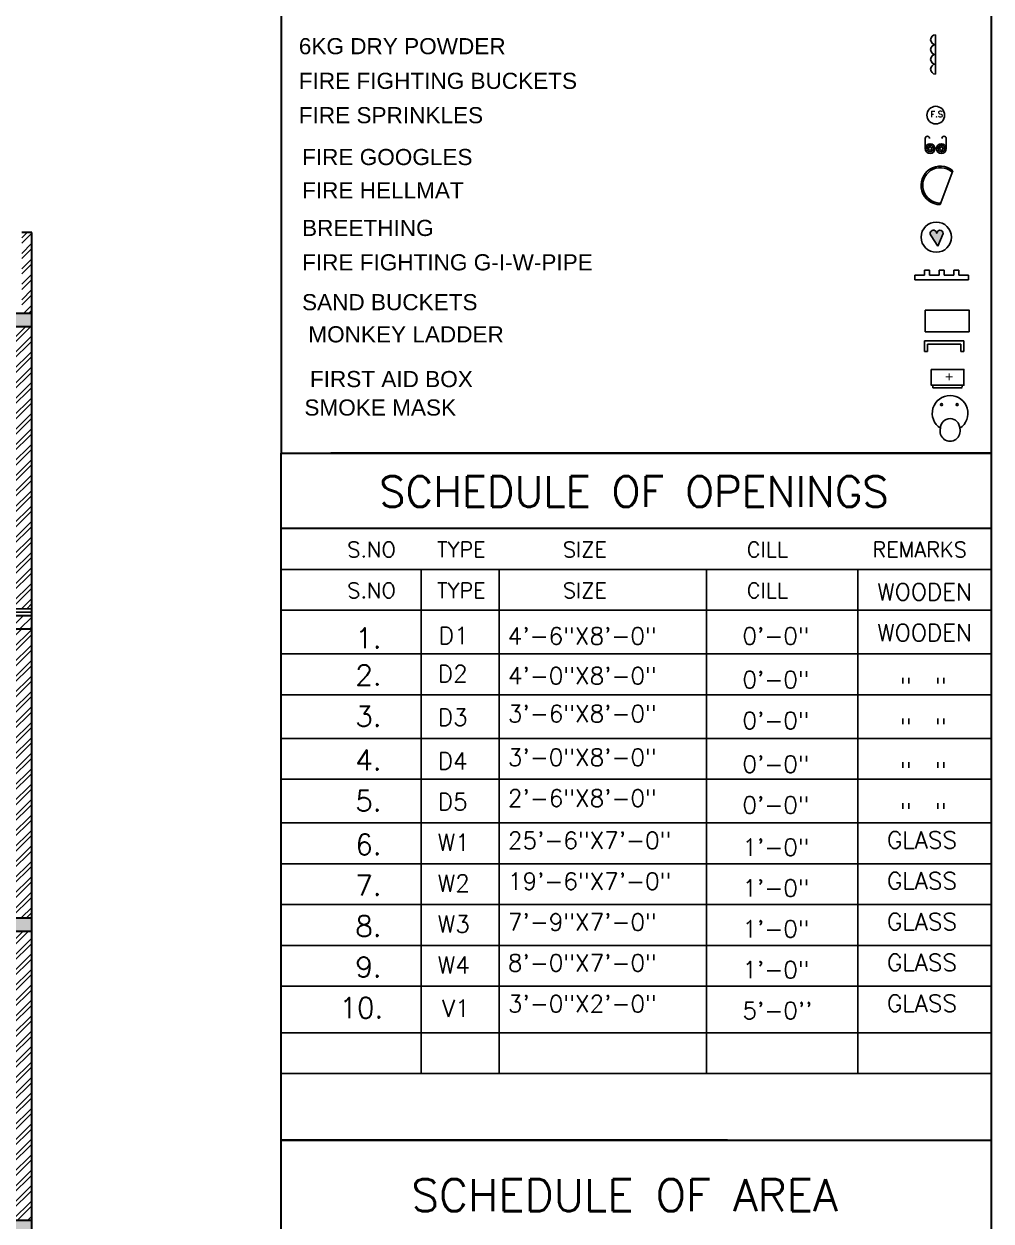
# Model space of a CAD drawing. Header units: inches. Extents: x 137014 to 144844, y -150241 to -148176.
# Drawn here: x 144410 to 144842, y -149403 to -148868 of the extents above; entities that cross this region are included whole.
import ezdxf

# ---------------------------------------------------------------- set-up
doc = ezdxf.new("R2010")
doc.units = ezdxf.units.IN
doc.header["$LTSCALE"] = 15
doc.header["$MEASUREMENT"] = 0
doc.layers.get('0').update_dxf_attribs({"linetype": 'CONTINUOUS'})
for name, color, linetype in [('HACH', 8, 'CONTINUOUS'), ('HATCH', 252, 'CONTINUOUS'), ('LETTERING', 51, 'CONTINUOUS'), ('stair', 31, 'CONTINUOUS'), ('TEXT', 2, 'CONTINUOUS')]:
    doc.layers.add(name, color=color, linetype=linetype)
doc.layers.add('SIZE', color=7, linetype='CONTINUOUS', lineweight=20)
doc.layers.add('WALL', color=1, linetype='CONTINUOUS', lineweight=30)
doc.styles.add('01', font='arial.ttf', dxfattribs={"height": 5})
doc.styles.add('ROMANS', font='romans.shx')
doc.styles.get("Standard").update_dxf_attribs({"font": 'romand.shx', "height": 8})
pattern_1 = [(50, (-432.95, 3237.4475), (7.17260183, -0.62752135), [0.75, -8.25]), (355, (-432.95, 3237.4475), (-1.38751334, 7.52192134), [0.6, -6.6]), (100.4514445, (-432.3525, 3237.395), (5.78508847, 6.8943999), [0.63740192, -7.01142112]), (46.1842, (-432.95, 3239.4475), (10.6724133, -1.6551928), [1.125, -12.375]), (96.6356355, (-432.061, 3239.31), (9.34661946, 9.741186), [0.9561034, -10.5171376]), (351.184164, (-432.95, 3239.448), (9.34661945, 9.741186), [0.9, -9.9]), (21, (-431.95, 3238.9475), (5.96907052, -4.0261889), [0.75, -8.25]), (326, (-431.95, 3238.9475), (2.43315332, 7.25150045), [0.6, -6.6]), (71.4514447, (-431.453, 3238.612), (8.40222377, 3.22531153), [0.6374019, -7.01142112]), (37.5, (-432.9502, 3237.4475), (0.121598553, 3.328938538), [0, -6.52, 0, -6.7, 0, -6.625]), (7.5, (-432.9502, 3237.4475), (2.630695374, 3.94411712), [0, -3.82, 0, -6.37, 0, -2.525]), (327.5, (-435.1802, 3237.4475), (5.338224362, -0.225548717), [0, -2.5, 0, -7.8, 0, -10.35]), (317.5, (-436.18, 3237.4475), (5.83186169, 1.00104982), [0, -3.25, 0, -5.18, 0, -7.35])]
pattern_2 = [(45, (0, 0), (-3.44714556, 3.44714556), []), (45, (2.298, 0), (-3.44714556, 3.44714556), [])]

msp = doc.modelspace()

# ---------------------------------------------------------------- hatches: boundary and pattern name
for points in [[(144816.50247, -148924.02653), (144816.57511, -148924.02654, -1), (144817.08277, -148924.02654), (144817.1554, -148924.02654, 0.999991376)], [(144820.16217, -148961.89267, 1), (144817.28467, -148961.89267, 1.153352938), (144814.41308, -148962.30377), (144817.70639, -148967.61748)]]:
    msp.add_hatch(color=256).paths.add_polyline_path(points)
at = {"layer": 'HACH', "ltscale": 5}
h = msp.add_hatch(dxfattribs=at)
h.set_pattern_fill('AR-CONC', color=256)
h.set_pattern_definition(pattern_1)
h.paths.add_polyline_path([(143693.36007, -148997.45726), (143693.36007, -149003.45726), (144413.36007, -149003.45726), (144413.36007, -148997.45726)])
h = msp.add_hatch(dxfattribs=at)
h.set_pattern_fill('ANSI31', color=256, scale=25, style=0)
h.paths.add_polyline_path([(144413.36007, -149132.45726), (144404.36007, -149132.45726), (144404.36007, -149138.45726), (144413.36007, -149138.45726)])
h = msp.add_hatch(dxfattribs=at)
h.set_pattern_fill('AR-CONC', color=256)
h.set_pattern_definition(pattern_1)
h.paths.add_polyline_path([(144413.36007, -149267.45726), (143693.36007, -149267.45726), (143693.36007, -149273.45726), (144413.36007, -149273.45726)])
h = msp.add_hatch(dxfattribs=at)
h.set_pattern_fill('AR-CONC', color=256)
h.set_pattern_definition(pattern_1)
h.paths.add_polyline_path([(143693.36007, -149402.45726), (143693.36007, -149408.45726), (144413.36007, -149408.45726), (144413.36007, -149402.45726)])
at = {"layer": 'HATCH'}
h = msp.add_hatch(dxfattribs=at)
h.set_pattern_fill('ANSI32,_O', color=6, scale=13)
h.set_pattern_definition(pattern_2)
h.paths.add_polyline_path([(144408.86007, -148997.45726), (144413.36007, -148997.45726), (144413.36007, -148961.45726), (144408.86007, -148961.45726)])
h = msp.add_hatch(dxfattribs=at)
h.set_pattern_fill('ANSI32,_O', color=6, scale=13)
h.set_pattern_definition(pattern_2)
h.paths.add_polyline_path([(144404.36007, -149129.45726), (144413.36007, -149129.45726), (144413.36007, -149003.45726), (144404.36007, -149003.45726)])
h = msp.add_hatch(dxfattribs=at)
h.set_pattern_fill('ANSI32,_O', color=6, scale=13)
h.set_pattern_definition(pattern_2)
h.paths.add_polyline_path([(144404.36007, -149267.45726), (144413.36007, -149267.45726), (144413.36007, -149138.45726), (144404.36007, -149138.45726)])
h = msp.add_hatch(dxfattribs=at)
h.set_pattern_fill('ANSI32,_O', color=6, scale=13)
h.set_pattern_definition(pattern_2)
h.paths.add_polyline_path([(144404.36007, -149402.45726), (144413.36007, -149402.45726), (144413.36007, -149273.45726), (144404.36007, -149273.45726)])

# ---------------------------------------------------------------- linework, layer by layer
for p, q in [((144816.73333, -148873.21743), (144816.73333, -148890.75456)), ((144812.14415, -148924.02654), (144812.14415, -148919.46706)), ((144821.51372, -148924.02654), (144821.51372, -148919.46706)), ((144816.57511, -148924.02654), (144816.50247, -148924.02653)), ((144817.08277, -148924.02654), (144817.1554, -148924.02654)), ((144824.41995, -148933.87782), (144818.86204, -148949.04766)), ((144814.82552, -148962.96923), (144817.70639, -148967.61748)), ((144820.16217, -148961.89267), (144817.70639, -148967.61748)), ((144811.80597, -148978.27272), (144813.98513, -148978.27272)), ((144811.80597, -148978.27272), (144811.80597, -148980.45188)), ((144813.98513, -148978.27272), (144813.98513, -148980.45188)), ((144818.34345, -148978.27272), (144820.52261, -148978.27272)), ((144818.34345, -148978.27272), (144818.34345, -148980.45188)), ((144820.52261, -148978.27272), (144820.52261, -148980.45188)), ((144824.88093, -148978.27272), (144827.06008, -148978.27272)), ((144824.88093, -148978.27272), (144824.88093, -148980.45188)), ((144827.06008, -148978.27272), (144827.06008, -148980.45188)), ((144807.44766, -148980.45188), (144811.80597, -148980.45188)), ((144807.44766, -148980.45188), (144807.44766, -148982.63104)), ((144807.44766, -148982.63104), (144831.4184, -148982.63104)), ((144813.98513, -148980.45188), (144818.34345, -148980.45188)), ((144820.52261, -148980.45188), (144824.88093, -148980.45188)), ((144827.06008, -148980.45188), (144831.4184, -148980.45188)), ((144831.4184, -148980.45188), (144831.4184, -148982.63104)), ((144811.84482, -149009.77761), (144829.31721, -149009.77761)), ((144811.84482, -149009.77761), (144811.84482, -149014.65454)), ((144828.02403, -149011.38889), (144813.138, -149011.38889)), ((144813.138, -149014.65454), (144813.138, -149011.38889)), ((144828.02403, -149014.65454), (144828.02403, -149011.38889)), ((144829.31721, -149009.77761), (144829.31721, -149014.65454)), ((144811.84482, -149014.65454), (144813.138, -149014.65454)), ((144829.31721, -149014.65454), (144828.02403, -149014.65454))]:
    msp.add_line(p, q)
at = {"ltscale": 0.22}
for p, q in [((144815.52016, -149029.70553), (144815.52016, -149030.79511)), ((144828.66174, -149030.79511), (144815.52016, -149030.79511)), ((144828.66174, -149029.43135), (144828.66174, -149030.52093))]:
    msp.add_line(p, q, dxfattribs=at)
at = {"color": 2}
msp.add_lwpolyline([(144812.13063, -148996.13101), (144831.68221, -148996.13101), (144831.68221, -149005.79727), (144812.13063, -149005.79727)], close=True, dxfattribs=at)
at = {"ltscale": 0.22}
msp.add_lwpolyline([(144814.79377, -149022.59147), (144829.38812, -149022.59147), (144829.38812, -149029.70553), (144814.79377, -149029.70553)], close=True, dxfattribs=at)
for centre, radius in [((144816.83622, -148909.07817), 3.93776), ((144819.43582, -149038.32433), 0.45994), ((144826.34468, -149038.32433), 0.45994)]:
    msp.add_circle(centre, radius, dxfattribs=at)
for centre, radius in [((144814.32331, -148924.02654), 2.17916), ((144814.32331, -148924.02654), 1.45277), ((144814.32331, -148924.02654), 0.72639), ((144819.33456, -148924.02654), 2.17916), ((144819.33456, -148924.02654), 1.45277), ((144819.33456, -148924.02654), 0.72639), ((144817.0388, -148963.56569), 6.75306)]:
    msp.add_circle(centre, radius)
for centre, radius, start, end in [((144816.73333, -148875.40957), 2.19214, 90, 270), ((144816.73333, -148879.79385), 2.19214, 90, 270), ((144816.73333, -148884.17814), 2.19214, 90, 270), ((144816.73333, -148888.56242), 2.19214, 90, 270), ((144813.11682, -148919.46706), 0.97266, 0, 180), ((144820.54106, -148919.46706), 0.97266, 0, 180), ((144816.82894, -148924.02654), 0.32647, 0, 180), ((144816.82894, -148924.02654), 0.25383, 0, 180), ((144818.86204, -148940.44459), 8.60307, 49.7564493, 270), ((144818.86204, -148940.44459), 7.87669, 49.7564493, 270), ((144815.81945, -148961.89267), 1.46522, 0, 227.2852872), ((144818.72342, -148961.89267), 1.43875, 0, 180)]:
    msp.add_arc(centre, radius, start, end)
for centre, radius, start, end in [((144823.22802, -149042.19563), 7.96511, 302.7653961, 237.2346039), ((144823.22802, -149050.16074), 4.49315, 163.6173019, 16.3826981), ((144823.22802, -149048.89344), 4.31072, 0, 180)]:
    msp.add_arc(centre, radius, start, end, dxfattribs=at)
at = {"layer": 'HATCH', "ltscale": 5}
msp.add_line((144524.91063, -149366.71667), (144841.51063, -149366.71667), dxfattribs=at)
at = {"layer": 'LETTERING', "linetype": 'Continuous'}
for p, q in [((144841.51063, -149111.86214), (144524.71063, -149111.86214)), ((144587.1733, -149336.96239), (144587.1733, -149111.86214)), ((144621.94564, -149336.96239), (144621.94564, -149111.86214)), ((144714.54328, -149336.96239), (144714.54328, -149111.86214)), ((144782.03953, -149336.96239), (144782.03953, -149111.86214)), ((144841.51063, -149130.09167), (144524.71063, -149130.09167)), ((144841.51063, -149149.59038), (144524.71063, -149149.59038)), ((144841.51063, -149167.8199), (144524.71063, -149167.8199)), ((144841.51063, -149187.31862), (144524.71063, -149187.31862)), ((144841.51063, -149205.54814), (144524.71063, -149205.54814)), ((144841.51063, -149225.04686), (144524.71063, -149225.04686)), ((144841.51063, -149243.27638), (144524.71063, -149243.27638)), ((144841.51063, -149261.50591), (144524.71063, -149261.50591)), ((144841.51063, -149279.73544), (144524.71063, -149279.73544)), ((144841.51063, -149297.96497), (144524.71063, -149297.96497)), ((144841.51063, -149318.73286), (144524.71063, -149318.73286)), ((144841.51063, -149336.96239), (144524.71063, -149336.96239))]:
    msp.add_line(p, q, dxfattribs=at)
at = {"layer": 'stair'}
for p, q in [((144287.36007, -149129.45726), (144413.36007, -149129.45726)), ((144287.36007, -149130.95726), (144413.36007, -149130.95726))]:
    msp.add_line(p, q, dxfattribs=at)
at = {"layer": 'WALL'}
for p, q in [((144841.51063, -148298.08812), (144841.51063, -150183.87713)), ((144524.71063, -148743.87713), (144524.71063, -149059.95921)), ((144841.51063, -148743.87713), (144841.51063, -149059.95921)), ((144413.36007, -148961.45726), (144408.86007, -148961.45726)), ((144413.36007, -149963.45726), (144413.36007, -148961.45726)), ((143693.36007, -148997.45726), (144413.36007, -148997.45726)), ((143693.36007, -149003.45726), (144413.36007, -149003.45726)), ((144524.71063, -150183.87713), (144524.71063, -149059.95921)), ((144524.71063, -149059.95971), (144841.51064, -149059.95971)), ((144841.51063, -149059.95971), (144546.85541, -149059.95971)), ((144546.85542, -149059.95971), (144841.51063, -149059.95971)), ((144841.51063, -149093.63261), (144524.71063, -149093.63261)), ((143693.36007, -149132.45726), (144413.36007, -149132.45726)), ((143693.36007, -149138.45726), (144413.36007, -149138.45726)), ((143693.36007, -149267.45726), (144413.36007, -149267.45726)), ((143693.36007, -149273.45726), (144413.36007, -149273.45726)), ((144723.82978, -149366.71667), (144524.71063, -149366.71667)), ((144524.71063, -149366.71667), (144841.51063, -149366.71667)), ((144524.71064, -149366.71667), (144723.82978, -149366.71667)), ((143693.36007, -149402.45726), (144413.36007, -149402.45726))]:
    msp.add_line(p, q, dxfattribs=at)

# ---------------------------------------------------------------- texts
at = {"color": 13, "ltscale": 0.22, "insert": (144814.46667, -148907.27783), "char_height": 2.723948, "width": 2.5799671, "attachment_point": 1}
msp.add_mtext('F.S', dxfattribs=at)
at = {"ltscale": 0.22, "insert": (144820.91453, -149023.79414), "char_height": 4.3583175, "width": 5.7334957, "attachment_point": 1, "style": '01'}
msp.add_mtext('{\\fTimes New Roman|b1|i0|c0|p18;+}', dxfattribs=at)
at = {"layer": 'LETTERING', "linetype": 'Continuous', "style": 'ROMANS'}
for s, height, p in [('S.NO', 6.836073, (144554.20167, -149106.44413)), ('TYPE ', 6.836073, (144594.24882, -149106.44413)), ('SIZE ', 6.836073, (144650.39971, -149106.44413)), ('CILL', 6.836073, (144732.4747, -149106.44413)), ('REMARKS', 6.836073, (144788.55195, -149106.44413)), ('S.NO', 6.836073, (144554.20167, -149124.67366)), ('TYPE ', 6.836073, (144594.24882, -149124.67366)), ('SIZE ', 6.836073, (144650.39971, -149124.67366)), ('CILL', 6.836073, (144732.4747, -149124.67366)), ('WOODEN', 7.595636, (144790.73146, -149125.70441)), (' 1.', 9.114764, (144551.51745, -149147.07734)), ('D1', 7.595636, (144594.98188, -149145.20903)), ('4\'-6"X8\'-0"', 7.5956365, (144625.82191, -149145.4219)), ('0\'-0"', 7.595636, (144730.54166, -149145.4219)), ('WOODEN', 7.595636, (144790.73146, -149143.93394)), (' 2.', 9.114764, (144551.51745, -149163.64257)), ('D2', 7.595636, (144594.56164, -149162.28105)), ('4\'-0"X8\'-0"', 7.5956365, (144625.87257, -149163.19105)), ('0\'-0"', 7.595636, (144730.54166, -149164.92061)), ('"  "', 7.595636, (144800.89592, -149167.8199)), (' 3.', 9.114764, (144551.51745, -149182.04456)), ('D3', 7.595636, (144594.56164, -149181.70354)), ('3\'-6"X8\'-0"', 7.5956365, (144625.87257, -149180.09014)), ('0\'-0"', 7.595636, (144730.54166, -149183.15014)), ('"  "', 7.595636, (144800.89592, -149186.04943)), (' 4.', 9.114764, (144551.51745, -149201.54327)), ('3\'-0"X8\'-0"', 7.5956365, (144625.87257, -149199.58885)), ('D4', 7.595636, (144594.56164, -149201.20225)), ('0\'-0"', 7.595636, (144730.54166, -149202.64885)), ('"  "', 7.595636, (144800.89592, -149205.54814)), (' 5.', 9.114764, (144551.51745, -149219.7728)), ('D5', 7.595636, (144594.56164, -149219.43178)), ('2\'-6"X8\'-0"', 7.5956365, (144625.87257, -149217.81838)), ('0\'-0"', 7.595636, (144730.54166, -149220.87838)), ('"  "', 7.595636, (144800.89592, -149223.77767)), (' 6.', 9.114764, (144551.51745, -149239.27151)), ('W1', 7.595636, (144594.56164, -149237.60005)), ('25\'-6"X7\'-0"', 7.5956365, (144625.87257, -149236.6825)), ('GLASS', 7.595636, (144795.0888, -149236.47945)), ('1\'-0"', 7.595636, (144730.54166, -149239.7425)), (' 7.', 9.114764, (144551.51745, -149257.50103)), ('W2', 7.595636, (144594.56164, -149255.82958)), ('19\'-6"X7\'-0"', 7.5956365, (144625.87257, -149254.91202)), ('1\'-0"', 7.595636, (144730.54166, -149257.97203)), ('GLASS', 7.595636, (144795.0888, -149254.70898)), (' 8.', 9.114764, (144551.51745, -149275.73056)), ('W3', 7.595636, (144594.56164, -149274.05911)), ('7\'-9"X7\'-0"', 7.5956365, (144625.87257, -149273.14155)), ('GLASS', 7.595636, (144795.0888, -149272.93851)), ('1\'-0"', 7.595636, (144730.54166, -149276.20155)), ('8\'-0"X7\'-0"', 7.5956365, (144625.87257, -149291.37108)), ('GLASS', 7.595636, (144795.0888, -149291.16804)), (' 9.', 9.114764, (144551.51745, -149293.96009)), ('W4', 7.595636, (144594.56164, -149292.28864)), ('1\'-0"', 7.595636, (144730.54166, -149294.43108)), (' 10.', 9.114764, (144544.45741, -149312.18962)), ('V1', 7.595636, (144596.45459, -149311.60643)), ('3\'-0"X2\'-0"', 7.5956365, (144625.87257, -149309.60061)), ("5'-0''", 7.595636, (144730.54166, -149312.66061)), ('GLASS', 7.595636, (144795.0888, -149309.39756))]:
    msp.add_text(s, height=height, dxfattribs=at).set_placement(p)
at = {"layer": 'SIZE', "linetype": 'Continuous', "style": 'ROMANS'}
for s, height, p in [('SCHEDULE OF OPENINGS', 13.6721456, (144568.4526, -149083.97902)), ('SCHEDULE OF AREA', 14.3731929, (144582.79331, -149398.43255))]:
    msp.add_text(s, height=height, dxfattribs=at).set_placement(p)
at = {"layer": 'TEXT', "style": '01'}
for s, height, p in [('6KG DRY POWDER', 7.2080589, (144532.54297, -148881.8936)), ('FIRE FIGHTING BUCKETS', 7.2080589, (144532.54297, -148897.35868)), ('FIRE SPRINKLES', 7.2080589, (144532.54297, -148912.68956)), ('FIRE GOOGLES', 7.2080589, (144533.98135, -148931.38068)), ('FIRE HELLMAT', 7.2080589, (144533.98135, -148946.22087)), ('BREETHING', 7.208059, (144533.98135, -148963.0309)), ('FIRE FIGHTING G-I-W-PIPE ', 7.2080589, (144533.98135, -148978.38824)), ('SAND BUCKETS', 7.2080589, (144533.98135, -148996.17377)), (' MONKEY LADDER', 7.2080589, (144533.98135, -149010.53684)), ('FIRST AID BOX', 7.2080589, (144537.4886, -149030.51323)), ('SMOKE MASK', 7.208059, (144535.02913, -149043.22136))]:
    msp.add_text(s, height=height, dxfattribs=at).set_placement(p)

doc.saveas('drawing.dxf')
